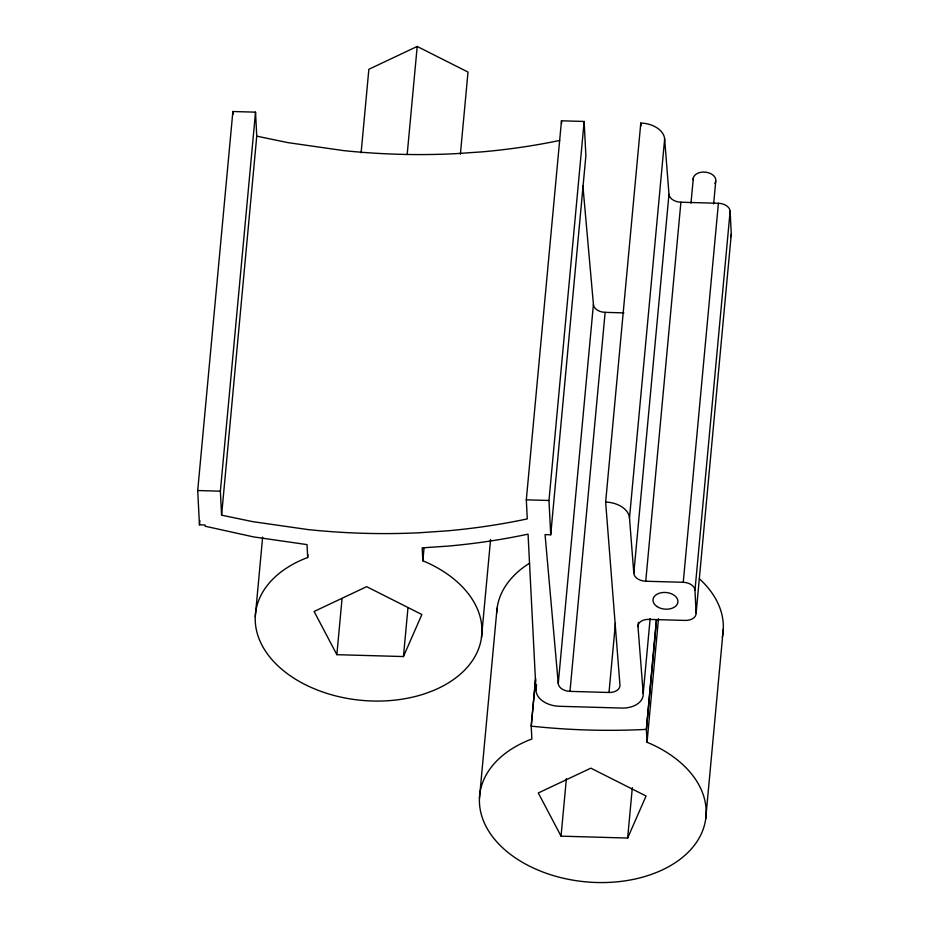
<?xml version="1.0" encoding="UTF-8"?>
<svg xmlns="http://www.w3.org/2000/svg" width="929" height="929" viewBox="0 0 929 929"><rect width="100%" height="100%" fill="white"/><g stroke="black" fill="none" stroke-linecap="round" stroke-linejoin="round"><path stroke-width="1.39" d="M307.673 557.539L307.023 544.603L253.559 536.904L205.181 526.232L205.112 525.001L199.456 524.839L197.714 490.535L232.877 111.515L255.533 112.154L256.752 136.157L221.59 515.177L252.781 521.657L308.114 529.588A492.091 328.634 5.3 0 0 419.56 532.747L447.07 530.865A492.091 328.634 5.3 0 0 527.277 518.893L526.313 499.837L561.476 120.816L584.144 121.455L585.874 155.758L550.723 534.779L545.056 534.616L558.259 683.43A11.369 7.595 5.3 0 0 569.976 691.373L609.006 692.477A11.369 7.595 5.3 0 0 619.945 685.033L605.638 502.078L640.789 123.058A23.155 15.468 5.3 0 1 664.653 138.955L668.973 194.266L633.81 573.286A11.578 7.734 5.3 0 0 645.748 581.24L683.245 582.297A11.369 7.595 5.3 0 1 694.973 590.24L696.123 613.117A11.369 7.595 5.3 0 1 685.184 620.421L648.721 619.388A11.16 7.455 5.3 0 0 637.991 626.692L643.205 693.452A22.319 14.899 5.3 0 1 621.733 708.061L559.421 706.295A22.726 15.178 5.3 0 1 535.987 690.41L528.055 534.14A492.091 328.634 5.3 0 1 447.836 546.113L422.184 547.866L422.846 560.802L426.039 562.138A113.652 75.899 5.3 0 1 432.566 690.862L426.562 693.127A113.652 75.899 5.3 0 1 317.393 690.038L311.134 687.425A113.652 75.899 5.3 0 1 304.607 558.701L307.673 557.539L307.94 554.659M199.456 524.839L199.851 520.519M221.59 515.177L220.37 491.186L255.533 112.154M255.254 616.798L262.64 537.101M361.114 152.844L368.859 69.28L417.202 46.45L468.007 72.079L460.389 154.202M336.855 654.678L314.107 611.479L366.653 586.663L421.871 614.522L403.453 656.559L336.855 654.678L342.058 598.52M407.181 154.504L417.202 46.45M403.453 656.559L407.994 607.601M422.846 560.802L424.042 547.831M481.489 637.515L490.582 539.517M479.445 798.278L497.061 608.24M550.723 534.779L548.981 500.476L584.144 121.455M535.627 678.553L531.214 726.095L531.864 739.031L528.798 740.192A113.652 75.899 5.3 0 0 535.325 868.917L541.584 871.53A113.652 75.899 5.3 0 0 650.753 874.619L656.757 872.354A113.652 75.899 5.3 0 0 650.23 743.618L647.037 742.283L646.375 729.346L656.42 619.852M535.987 690.41L536.521 684.65M558.259 683.43L593.422 304.41L582.901 185.939M569.976 691.373L605.139 312.353A11.369 7.595 5.3 0 1 593.422 304.41M561.046 836.158L538.297 792.971L590.844 768.155L646.061 796.014L627.644 838.051L561.046 836.158L566.388 778.572M609.006 692.477L615.428 623.301M633.81 573.286L629.49 517.976L664.653 138.955M637.991 626.692L638.386 622.372M645.748 581.24L680.899 202.22A11.578 7.734 5.3 0 1 668.973 194.266M627.644 838.051L632.324 787.653M643.205 693.452L650.161 618.505M690.99 203.196L693.336 177.927M656.536 619.852L646.375 729.346L644.529 729.474A492.091 328.634 5.3 0 1 533.072 726.327L531.214 726.095L535.534 679.993M647.037 742.283L658.498 618.76M713.646 203.915L715.725 181.457M683.245 582.297L718.407 203.277L680.899 202.22M694.973 590.24L730.124 211.22A11.369 7.595 5.3 0 0 718.407 203.277M696.123 613.117L731.286 234.096L730.124 211.22M705.68 819.006L723.296 628.956M605.139 312.353L623.928 312.887M197.714 490.535L220.37 491.186M526.313 499.837L548.981 500.476M256.752 136.157L287.944 142.636L343.277 150.568A492.091 328.634 5.3 0 0 454.722 153.726L482.232 151.845A492.091 328.634 5.3 0 0 559.699 140.453M640.789 123.058L641.022 125.938M561.476 120.816L561.615 123.534M232.877 111.515L233.016 114.372M605.638 502.078A23.155 15.468 5.3 0 1 629.49 517.976M731.286 234.096A11.369 7.595 5.3 0 1 730.577 236.988M693.255 179.912A11.369 7.595 5.3 0 1 706.307 172.271A11.369 7.595 5.3 0 1 714.889 183.315M699.363 578.755A113.652 75.899 5.3 0 1 722.263 637.236M496.643 612.977A113.652 75.899 5.3 0 1 529.576 563.206M656.954 606.509A12.507 8.349 5.3 0 0 677.613 603.339A12.507 8.349 5.3 0 0 661.831 592.632A12.507 8.349 5.3 0 0 656.954 606.509"/></g></svg>
